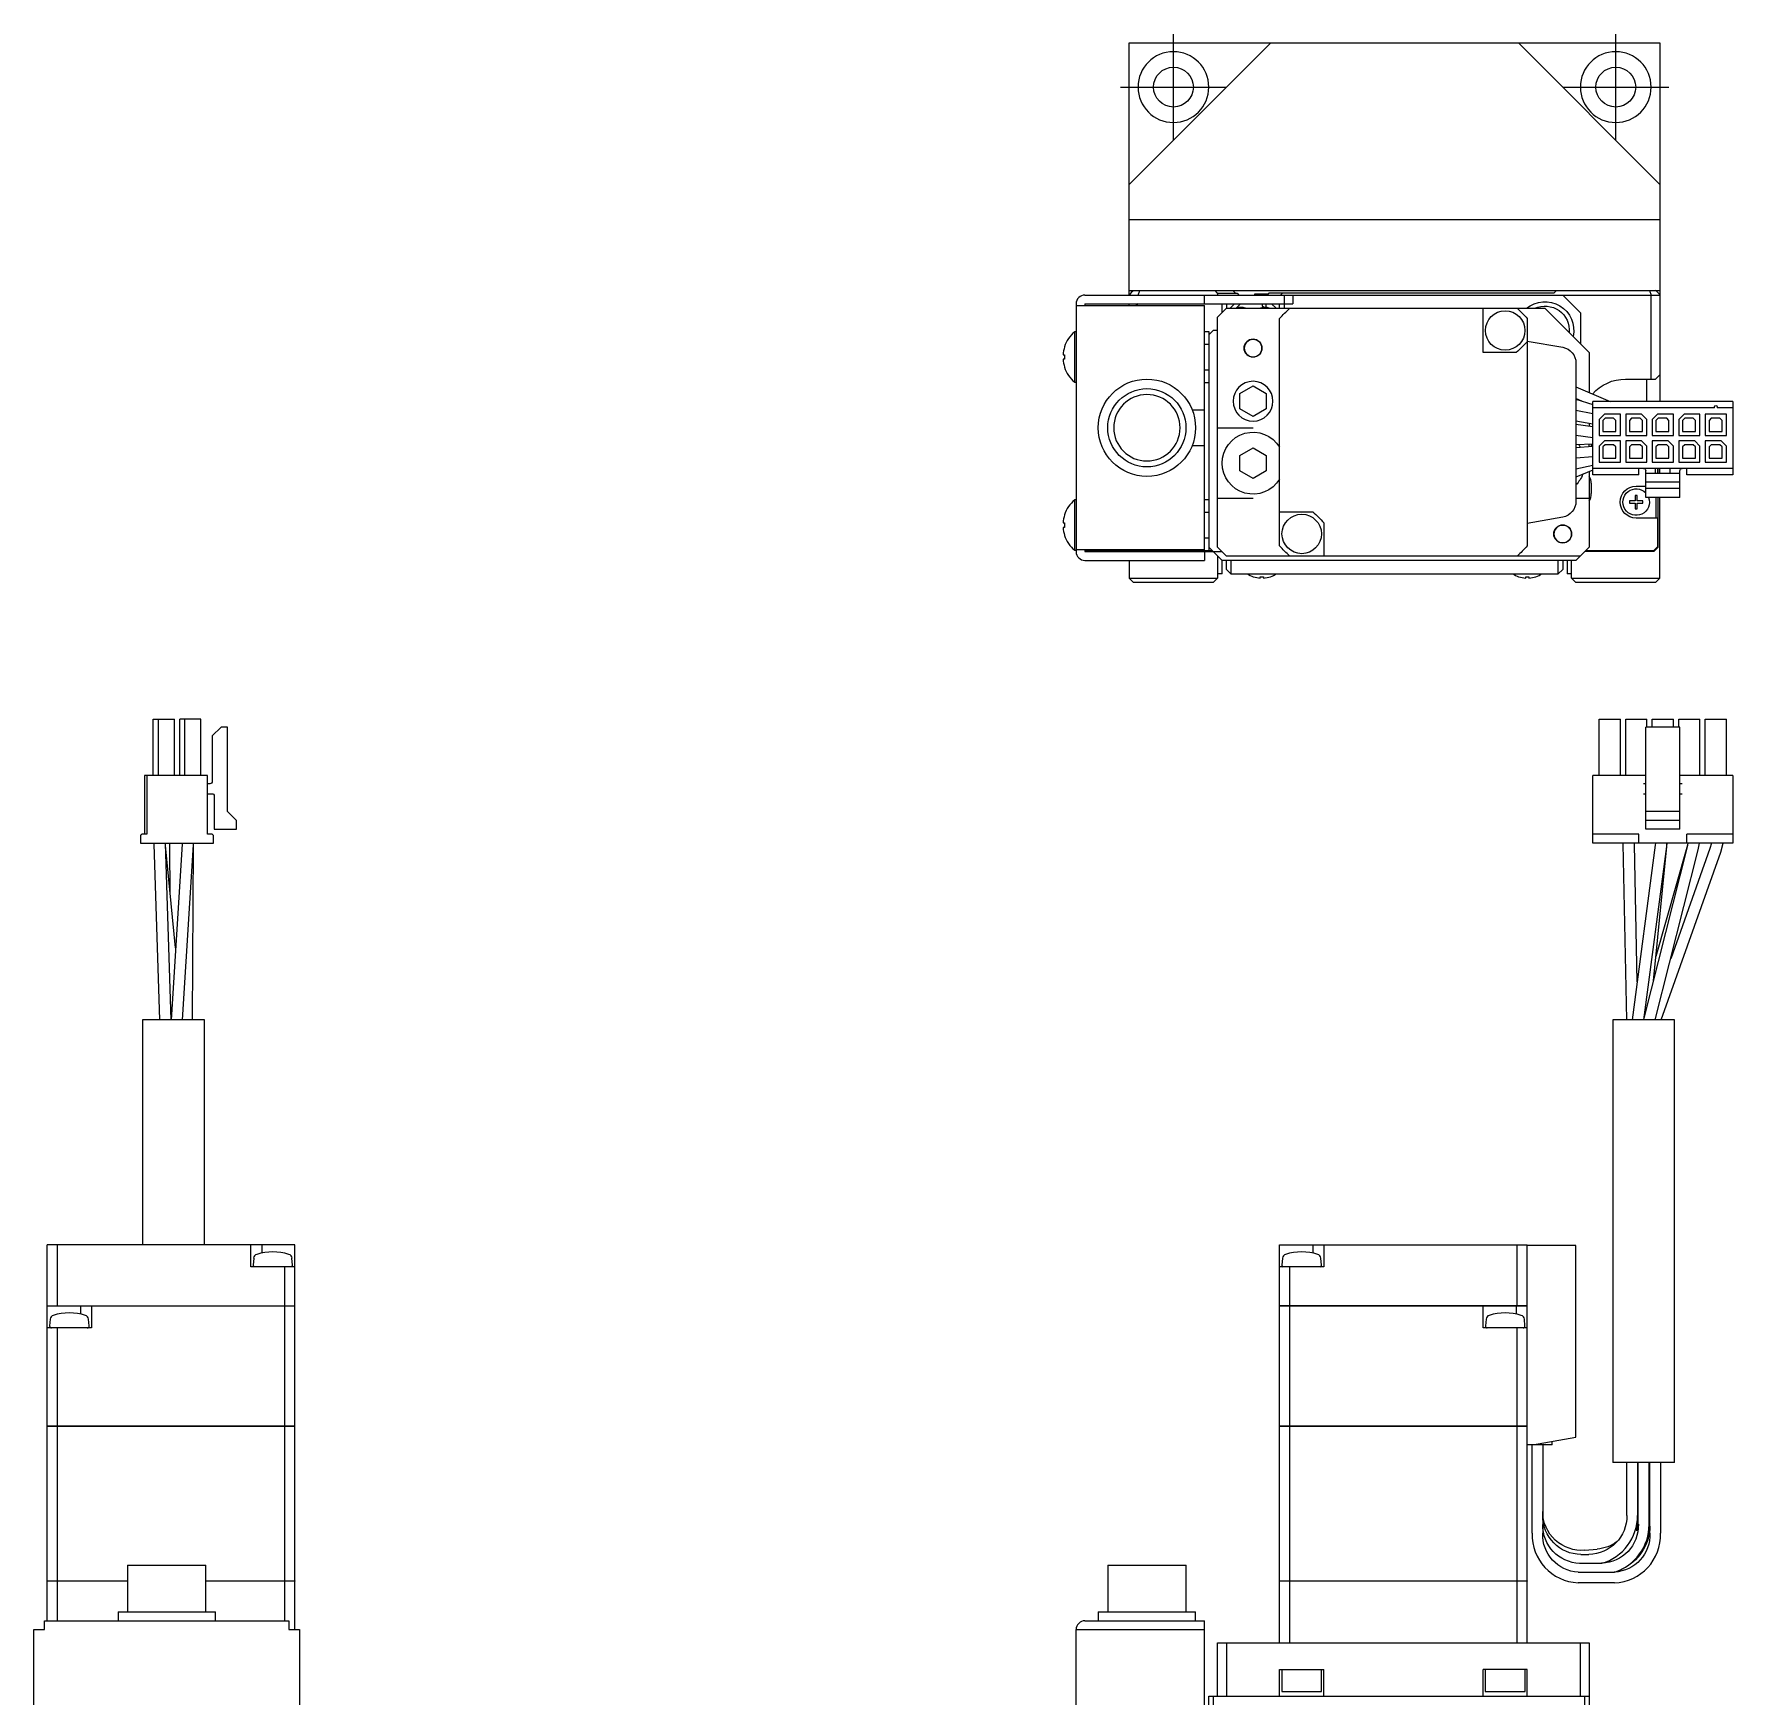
# Model space of a CAD drawing. Extents: x 0 to 504, y -8 to 447.
# Drawn here: x 28.5 to 220.6, y 259.6 to 447.4 of the extents above; entities that cross this region are included whole.
import ezdxf

# ---------------------------------------------------------------- set-up
doc = ezdxf.new("R2010")
doc.units = 0
doc.header["$LTSCALE"] = 0.5
doc.linetypes.add('CENTER', pattern=[50.8, 31.75, -6.35, 6.35, -6.35])
doc.layers.add('MSM_CENTER', color=1, linetype='CENTER')
doc.layers.add('MSM_CONTINUOUS', color=7, linetype='CONTINUOUS')

msp = doc.modelspace()

# ---------------------------------------------------------------- linework, layer by layer
at = {"layer": 'MSM_CENTER'}
for p, q in [((157.3, 435.4), (157.3, 447.4)), ((207.3, 435.4), (207.3, 447.4)), ((151.3, 441.4), (163.3, 441.4)), ((201.3, 441.4), (213.3, 441.4))]:
    msp.add_line(p, q, dxfattribs=at)
at = {"layer": 'MSM_CONTINUOUS'}
for p, q in [((152.3, 430.4), (168.3, 446.4)), ((152.3, 446.4), (212.3, 446.4)), ((152.3, 417.9), (152.3, 446.4)), ((196.3, 446.4), (212.3, 430.4)), ((212.3, 446.4), (212.3, 405.87)), ((212.3, 426.4), (152.3, 426.4)), ((146.3, 416.9), (146.3, 388.9)), ((147.3, 417.9), (212.3, 417.9)), ((147.3, 416.9), (170.8, 416.9)), ((147.3, 416.9), (147.3, 416.7)), ((152.3, 418.4), (212.3, 418.4)), ((152.3, 416.7), (152.3, 416.9)), ((153.3, 416.9), (153.1, 416.7)), ((153.3, 417.9), (153.51, 418.4)), ((160.8, 416.9), (160.8, 417.9)), ((162.3, 418.1), (162, 418.4)), ((162.3, 418.1), (162.3, 417.9)), ((162.3, 418.1), (164.5, 418.1)), ((162.8, 415.9), (162.8, 416.9)), ((163.3, 416.9), (163.3, 416.4)), ((163.7, 416.4), (164.2, 416.9)), ((164, 418.4), (164.3, 418.1)), ((164.87, 416.9), (164.4, 416.4)), ((164.5, 418.1), (164.7, 417.9)), ((164.8, 416.9), (164.8, 416.84)), ((168, 418), (166.45, 418)), ((166.45, 418), (166.45, 417.9)), ((167.8, 416.49), (167.8, 416.9)), ((168.1, 418.1), (167.9, 417.9)), ((200.3, 418.1), (168.1, 418.1)), ((168.4, 416.9), (168.9, 416.4)), ((169.3, 416.4), (169.3, 416.9)), ((169.6, 418.1), (169.4, 417.9)), ((169.6, 418.1), (169.4, 417.9)), ((169.8, 417.9), (169.8, 416.4)), ((170.8, 417.9), (170.8, 416.9)), ((200.3, 418.1), (200.6, 418.4)), ((203.3, 415.9), (201.3, 417.9)), ((211.1, 418.4), (211.3, 417.9)), ((211.3, 408.4), (211.3, 417.9)), ((146.3, 416.7), (160.8, 416.7)), ((160.8, 389.1), (160.8, 416.7)), ((163.3, 416.4), (162.3, 415.4)), ((162.3, 389.4), (162.3, 415.4)), ((163.3, 416.4), (199.3, 416.4)), ((167.39, 416.61), (167.5, 416.5)), ((167.8, 416.5), (167.5, 416.5)), ((167.5, 416.5), (167.5, 416.49)), ((169.3, 389.56), (169.3, 415.25)), ((192.3, 411.4), (192.3, 416.4)), ((197.3, 415.25), (197.3, 389.56)), ((204.3, 411.4), (199.3, 416.4)), ((203.3, 415.9), (203.3, 412.4)), ((146.14, 408.05), (146.14, 413.75)), ((146.3, 413.75), (146.14, 413.75)), ((160.8, 413.79), (161.3, 413.79)), ((161.8, 413.9), (161.3, 413.4)), ((161.3, 413.79), (161.3, 389.02)), ((162.3, 413.9), (161.8, 413.9)), ((144.82, 411.16), (145, 411.16)), ((144.99, 412.06), (145, 412.06)), ((145, 411.16), (145, 410.64)), ((160.8, 412.35), (161.3, 412.35)), ((196.05, 411.4), (192.3, 411.4)), ((197.3, 412.7), (201.32, 412)), ((204.3, 411.4), (204.3, 406.87)), ((145, 410.64), (144.82, 410.64)), ((145, 409.75), (144.99, 409.74)), ((160.8, 409.46), (161.3, 409.46)), ((202.8, 410.22), (202.8, 394.58)), ((146.14, 408.05), (146.3, 408.05)), ((160.8, 408.02), (161.3, 408.02)), ((164.8, 406.77), (166.3, 407.64)), ((166.3, 407.64), (167.8, 406.77)), ((202.8, 407.51), (206.65, 405.87)), ((208.4, 408.4), (211.8, 408.4)), ((210.8, 405.87), (210.8, 408.4)), ((212.3, 408.9), (211.8, 408.4)), ((164.8, 405.04), (164.8, 406.77)), ((167.8, 406.77), (167.8, 405.04)), ((202.8, 406.14), (204.7, 405.53)), ((202.82, 406.2), (203.44, 405.94)), ((220.55, 405.87), (204.7, 405.87)), ((204.7, 397.59), (204.7, 405.87)), ((218.47, 405.16), (218.47, 405.26)), ((218.77, 405.26), (218.77, 405.16)), ((220.55, 405.87), (220.55, 397.59)), ((160.8, 404.9), (159.43, 404.9)), ((166.3, 404.17), (164.8, 405.04)), ((167.8, 405.04), (166.3, 404.17)), ((202.8, 404.88), (204.7, 404.52)), ((204.7, 403.3), (202.8, 403.66)), ((204.3, 403.37), (204.3, 403.06)), ((218.47, 405.16), (204.7, 405.16)), ((206.02, 404.43), (205.42, 403.83)), ((205.42, 403.83), (205.42, 402.03)), ((206.09, 403.98), (205.84, 403.73)), ((205.84, 403.73), (205.84, 402.48)), ((207.82, 404.43), (206.02, 404.43)), ((207.06, 403.98), (206.09, 403.98)), ((207.31, 403.73), (207.06, 403.98)), ((207.31, 402.48), (207.31, 403.73)), ((207.82, 402.03), (207.82, 404.43)), ((208.42, 404.43), (208.42, 402.03)), ((210.22, 404.43), (208.42, 404.43)), ((209.09, 403.98), (208.84, 403.73)), ((208.84, 403.73), (208.84, 402.48)), ((210.06, 403.98), (209.09, 403.98)), ((210.31, 403.73), (210.06, 403.98)), ((210.22, 404.43), (210.82, 403.83)), ((210.31, 402.48), (210.31, 403.73)), ((210.82, 402.03), (210.82, 403.83)), ((212.02, 404.43), (211.42, 403.83)), ((211.42, 403.83), (211.42, 402.03)), ((212.09, 403.98), (211.84, 403.73)), ((211.84, 403.73), (211.84, 402.48)), ((213.82, 404.43), (212.02, 404.43)), ((213.06, 403.98), (212.09, 403.98)), ((213.31, 403.73), (213.06, 403.98)), ((213.31, 402.48), (213.31, 403.73)), ((213.82, 402.03), (213.82, 404.43)), ((215.02, 404.43), (214.42, 403.83)), ((214.42, 403.83), (214.42, 402.03)), ((215.09, 403.98), (214.84, 403.73)), ((214.84, 403.73), (214.84, 402.48)), ((216.82, 404.43), (215.02, 404.43)), ((216.06, 403.98), (215.09, 403.98)), ((216.31, 403.73), (216.06, 403.98)), ((216.31, 402.48), (216.31, 403.73)), ((216.82, 402.03), (216.82, 404.43)), ((219.82, 404.43), (217.42, 404.43)), ((217.42, 404.43), (217.42, 402.03)), ((218.09, 403.98), (217.84, 403.73)), ((217.84, 403.73), (217.84, 402.48)), ((219.06, 403.98), (218.09, 403.98)), ((220.55, 405.16), (218.77, 405.16)), ((219.31, 403.73), (219.06, 403.98)), ((219.31, 402.48), (219.31, 403.73)), ((219.82, 402.03), (219.82, 404.43)), ((162.3, 402.9), (166.3, 402.9)), ((204.7, 403), (202.8, 403.28)), ((202.8, 402.07), (204.7, 401.79)), ((205.42, 402.03), (207.82, 402.03)), ((205.42, 400.83), (206.02, 401.43)), ((205.84, 402.48), (207.31, 402.48)), ((207.82, 401.43), (206.02, 401.43)), ((207.82, 399.03), (207.82, 401.43)), ((208.42, 402.03), (210.82, 402.03)), ((208.42, 401.43), (208.42, 399.03)), ((210.22, 401.43), (208.42, 401.43)), ((208.84, 402.48), (210.31, 402.48)), ((210.82, 400.83), (210.22, 401.43)), ((211.42, 402.03), (213.82, 402.03)), ((211.42, 401.43), (211.42, 399.03)), ((213.22, 401.43), (211.42, 401.43)), ((211.84, 402.48), (213.31, 402.48)), ((213.82, 400.83), (213.22, 401.43)), ((214.42, 402.03), (216.82, 402.03)), ((214.42, 401.43), (214.42, 399.03)), ((216.22, 401.43), (214.42, 401.43)), ((214.84, 402.48), (216.31, 402.48)), ((216.82, 400.83), (216.22, 401.43)), ((217.42, 402.03), (219.82, 402.03)), ((217.42, 401.43), (217.42, 399.03)), ((219.22, 401.43), (217.42, 401.43)), ((217.84, 402.48), (219.31, 402.48)), ((219.82, 400.83), (219.22, 401.43)), ((159.43, 400.9), (160.8, 400.9)), ((164.8, 399.77), (166.3, 400.64)), ((164.8, 398.04), (164.8, 399.77)), ((166.3, 400.64), (167.8, 399.77)), ((167.8, 399.77), (167.8, 398.04)), ((204.7, 401.03), (202.8, 400.99)), ((202.8, 400.67), (204.7, 400.83)), ((204.7, 399.63), (202.8, 399.47)), ((204.3, 400.8), (204.3, 401.03)), ((204.53, 401.03), (204.53, 400.82)), ((205.42, 400.83), (205.42, 399.03)), ((206.09, 400.98), (205.84, 400.73)), ((205.84, 400.73), (205.84, 399.48)), ((205.84, 399.48), (207.31, 399.48)), ((207.06, 400.98), (206.09, 400.98)), ((207.31, 400.73), (207.06, 400.98)), ((207.31, 399.48), (207.31, 400.73)), ((209.09, 400.98), (208.84, 400.73)), ((208.84, 400.73), (208.84, 399.48)), ((208.84, 399.48), (210.31, 399.48)), ((210.06, 400.98), (209.09, 400.98)), ((210.31, 400.73), (210.06, 400.98)), ((210.31, 399.48), (210.31, 400.73)), ((210.82, 399.03), (210.82, 400.83)), ((212.09, 400.98), (211.84, 400.73)), ((211.84, 400.73), (211.84, 399.48)), ((211.84, 399.48), (213.31, 399.48)), ((213.06, 400.98), (212.09, 400.98)), ((213.31, 400.73), (213.06, 400.98)), ((213.31, 399.48), (213.31, 400.73)), ((213.82, 399.03), (213.82, 400.83)), ((215.09, 400.98), (214.84, 400.73)), ((214.84, 400.73), (214.84, 399.48)), ((214.84, 399.48), (216.31, 399.48)), ((216.06, 400.98), (215.09, 400.98)), ((216.31, 400.73), (216.06, 400.98)), ((216.31, 399.48), (216.31, 400.73)), ((216.82, 399.03), (216.82, 400.83)), ((218.09, 400.98), (217.84, 400.73)), ((217.84, 400.73), (217.84, 399.48)), ((217.84, 399.48), (219.31, 399.48)), ((219.06, 400.98), (218.09, 400.98)), ((219.31, 400.73), (219.06, 400.98)), ((219.31, 399.48), (219.31, 400.73)), ((219.82, 399.03), (219.82, 400.83)), ((166.3, 397.17), (164.8, 398.04)), ((167.8, 398.04), (166.3, 397.17)), ((204.7, 398.65), (202.8, 398.24)), ((204.7, 398.11), (202.8, 397.3)), ((204.3, 397.94), (204.3, 389.4)), ((220.55, 398.3), (204.7, 398.3)), ((209.89, 397.59), (204.7, 397.59)), ((205.42, 399.03), (207.82, 399.03)), ((208.42, 399.03), (210.82, 399.03)), ((209.89, 397.59), (209.89, 398.3)), ((210.69, 395.02), (210.69, 398.05)), ((214.55, 397.74), (210.69, 397.74)), ((211.42, 399.03), (213.82, 399.03)), ((211.8, 397.74), (211.8, 398.3)), ((212.05, 397.74), (212.05, 398.3)), ((212.1, 398.05), (212.05, 398.05)), ((212.1, 397.74), (212.1, 398.3)), ((212.3, 397.74), (212.3, 398.3)), ((213.45, 397.74), (213.45, 398.3)), ((214.42, 399.03), (216.82, 399.03)), ((214.55, 395.02), (214.55, 398.05)), ((215.35, 397.59), (215.35, 398.3)), ((220.55, 397.59), (215.35, 397.59)), ((217.42, 399.03), (219.82, 399.03)), ((204.53, 396.64), (204.53, 395.47)), ((209.6, 396.3), (210.69, 396.3)), ((214.55, 396.74), (210.69, 396.74)), ((214.55, 396.04), (210.69, 396.04)), ((146.14, 389.05), (146.14, 394.75)), ((146.3, 394.75), (146.14, 394.75)), ((160.8, 394.79), (161.3, 394.79)), ((166.3, 394.9), (162.3, 394.9)), ((204.3, 394.9), (202.8, 394.9)), ((209.48, 394.63), (208.85, 394.63)), ((208.85, 394.63), (208.85, 394.38)), ((208.85, 394.38), (209.48, 394.38)), ((209.73, 395.25), (209.48, 395.25)), ((209.48, 395.25), (209.48, 394.63)), ((209.48, 394.38), (209.48, 393.75)), ((209.48, 393.75), (209.73, 393.75)), ((209.73, 394.63), (209.73, 395.25)), ((210.35, 394.63), (209.73, 394.63)), ((209.73, 393.75), (209.73, 394.38)), ((209.73, 394.38), (210.35, 394.38)), ((210.35, 394.38), (210.35, 394.63)), ((214.55, 395.02), (210.69, 395.02)), ((211.85, 392.7), (211.85, 395.02)), ((212.1, 389.4), (212.1, 395.02)), ((212.3, 385.9), (212.3, 395.02)), ((144.82, 392.16), (145, 392.16)), ((144.99, 393.06), (145, 393.06)), ((145, 392.16), (145, 391.64)), ((160.8, 393.35), (161.3, 393.35)), ((169.3, 393.4), (173.05, 393.4)), ((174.3, 392.15), (174.3, 388.4)), ((201.32, 392.81), (197.3, 392.1)), ((212.05, 392.7), (209.6, 392.7)), ((212.05, 389.5), (212.05, 392.7)), ((145, 391.64), (144.82, 391.64)), ((145, 390.75), (144.99, 390.74)), ((160.8, 390.46), (161.3, 390.46)), ((146.14, 389.05), (146.3, 389.05)), ((160.8, 389.1), (146.3, 389.1)), ((147.3, 389.1), (147.3, 388.9)), ((147.3, 389.02), (161.3, 389.02)), ((147.3, 388.9), (162.8, 388.9)), ((152.3, 389.02), (152.3, 388.9)), ((153, 388.9), (152.89, 389.02)), ((153.05, 389), (153.04, 389.02)), ((161.7, 389), (153.05, 389)), ((160.8, 388.9), (160.8, 387.9)), ((161.3, 389.4), (162.8, 387.9)), ((162.3, 389.4), (163.3, 388.4)), ((162.3, 388.4), (162.3, 385.9)), ((203.3, 388.4), (163.3, 388.4)), ((202.8, 387.9), (204.3, 389.4)), ((211.6, 388.9), (203.8, 388.9)), ((211.55, 389), (203.9, 389)), ((211.55, 389), (212.05, 389.5)), ((211.6, 388.9), (212.1, 389.4)), ((147.3, 387.9), (160.8, 387.9)), ((152.3, 387.9), (152.3, 385.9)), ((162.8, 386.4), (162.3, 386.4)), ((162.8, 386.4), (162.8, 387.9)), ((202.8, 387.9), (162.8, 387.9)), ((163.3, 386.9), (163.3, 387.9)), ((163.8, 386.4), (163.3, 386.9)), ((163.8, 387.9), (163.8, 386.4)), ((163.8, 386.4), (200.8, 386.4)), ((166.33, 386.07), (166.33, 386.07)), ((167.12, 386.07), (167.48, 386.07)), ((167.12, 385.91), (167.12, 386.07)), ((167.48, 386.07), (167.48, 385.91)), ((168.28, 386.07), (168.28, 386.07)), ((196.33, 386.07), (196.33, 386.07)), ((197.12, 386.07), (197.48, 386.07)), ((197.12, 385.91), (197.12, 386.07)), ((197.48, 386.07), (197.48, 385.91)), ((198.28, 386.07), (198.28, 386.07)), ((200.8, 386.4), (200.8, 387.9)), ((201.3, 386.9), (200.8, 386.4)), ((201.3, 387.9), (201.3, 386.9)), ((201.8, 387.9), (201.8, 386.4)), ((202.3, 386.4), (201.8, 386.4)), ((202.3, 385.9), (202.3, 387.9)), ((152.3, 385.9), (162.3, 385.9)), ((152.8, 385.4), (152.3, 385.9)), ((161.8, 385.4), (152.8, 385.4)), ((161.8, 385.4), (162.3, 385.9)), ((202.3, 385.9), (212.3, 385.9)), ((202.3, 385.9), (202.8, 385.4)), ((211.8, 385.4), (202.8, 385.4)), ((212.3, 385.9), (211.8, 385.4)), ((41.97, 363.62), (41.97, 369.97)), ((41.97, 369.97), (44.37, 369.97)), ((42.57, 363.62), (42.57, 369.97)), ((44.37, 363.62), (44.37, 369.97)), ((44.97, 363.62), (44.97, 369.97)), ((47.37, 369.97), (44.97, 369.97)), ((45.57, 363.62), (45.57, 369.97)), ((47.37, 363.62), (47.37, 369.97)), ((49.66, 369.08), (48.66, 368.08)), ((50.36, 369.08), (49.66, 369.08)), ((50.36, 359.54), (50.36, 369.08)), ((205.42, 369.97), (207.82, 369.97)), ((205.42, 363.62), (205.42, 369.97)), ((207.82, 363.62), (207.82, 369.97)), ((208.42, 363.62), (208.42, 369.97)), ((208.42, 369.97), (210.82, 369.97)), ((210.69, 357.52), (210.69, 369.08)), ((214.55, 369.08), (210.69, 369.08)), ((210.82, 369.08), (210.82, 369.97)), ((211.42, 369.97), (213.82, 369.97)), ((211.42, 369.08), (211.42, 369.97)), ((213.82, 369.08), (213.82, 369.97)), ((214.42, 369.97), (216.82, 369.97)), ((214.42, 369.08), (214.42, 369.97)), ((214.55, 357.52), (214.55, 369.08)), ((216.82, 363.62), (216.82, 369.97)), ((217.42, 363.62), (217.42, 369.97)), ((217.42, 369.97), (219.82, 369.97)), ((219.82, 363.62), (219.82, 369.97)), ((48.66, 368.08), (48.66, 362.95)), ((48.1, 363.62), (40.99, 363.62)), ((40.99, 363.62), (40.99, 356.99)), ((41.24, 363.62), (41.24, 356.99)), ((48.1, 356.99), (48.1, 363.62)), ((204.7, 355.97), (204.7, 363.62)), ((210.69, 363.62), (204.7, 363.62)), ((220.55, 363.62), (214.55, 363.62)), ((220.55, 363.62), (220.55, 355.97)), ((48.38, 362.67), (48.1, 362.67)), ((48.1, 361.52), (48.7, 361.52)), ((48.85, 361.37), (48.85, 357.52)), ((210.69, 362.67), (210.44, 362.67)), ((210.44, 361.52), (210.69, 361.52)), ((214.8, 362.67), (214.55, 362.67)), ((214.55, 361.52), (214.8, 361.52)), ((51.38, 358.52), (50.36, 359.54)), ((214.55, 359.54), (210.69, 359.54)), ((48.85, 357.52), (51.38, 357.52)), ((51.38, 357.52), (51.38, 358.52)), ((214.55, 358.52), (210.69, 358.52)), ((214.55, 357.52), (210.69, 357.52)), ((40.53, 356.69), (40.53, 355.97)), ((40.53, 355.97), (48.81, 355.97)), ((41.24, 356.99), (40.83, 356.99)), ((42.05, 355.97), (42.06, 355.85)), ((42.06, 355.85), (42.7, 335.97)), ((43.35, 355.9), (43.35, 355.97)), ((44, 335.97), (43.35, 355.9)), ((43.38, 355.69), (43.36, 355.97)), ((44.51, 344.12), (43.38, 355.69)), ((43.86, 355.3), (43.85, 355.97)), ((43.89, 350.45), (43.86, 355.3)), ((45.24, 355.85), (44, 335.99)), ((45.24, 355.97), (45.2, 355.19)), ((45.25, 355.97), (45.24, 355.85)), ((45.3, 335.97), (46.54, 355.76)), ((46.4, 335.97), (46.55, 355.64)), ((46.54, 355.76), (46.55, 355.97)), ((46.55, 355.64), (46.55, 355.97)), ((48.51, 356.99), (48.1, 356.99)), ((48.81, 355.97), (48.81, 356.69)), ((209.89, 356.99), (204.7, 356.99)), ((220.55, 355.97), (204.7, 355.97)), ((208.1, 355.97), (208.11, 355.86)), ((208.11, 355.97), (208.11, 355.79)), ((208.11, 355.86), (208.5, 335.97)), ((211.77, 355.73), (209.15, 335.97)), ((209.41, 355.82), (209.41, 355.97)), ((209.72, 340.27), (209.41, 355.82)), ((209.89, 355.97), (209.89, 356.99)), ((210.46, 335.97), (213.06, 355.56)), ((215.37, 355.53), (210.49, 336.19)), ((211.55, 340.39), (213.07, 355.56)), ((211.79, 355.97), (211.77, 355.73)), ((215.34, 355.48), (211.83, 343.15)), ((213.06, 355.56), (213.09, 355.97)), ((213.07, 355.56), (213.1, 355.97)), ((217.95, 355.37), (213.52, 342.9)), ((215.45, 355.97), (215.34, 355.48)), ((220.55, 356.99), (215.35, 356.99)), ((215.35, 355.97), (215.35, 356.99)), ((215.46, 355.97), (215.37, 355.53)), ((216.63, 355.21), (216.77, 355.97)), ((218.12, 355.97), (217.95, 355.36)), ((219.18, 354.94), (219.44, 355.97)), ((219.18, 354.93), (219.44, 355.97)), ((211.77, 335.97), (216.63, 355.21)), ((212.44, 335.97), (219.18, 354.94)), ((47.77, 335.97), (40.77, 335.97)), ((40.77, 335.97), (40.77, 310.57)), ((47.77, 310.57), (47.77, 335.97)), ((213.95, 335.97), (206.95, 335.97)), ((206.95, 335.97), (206.95, 285.97)), ((213.95, 285.97), (213.95, 335.97)), ((30, 303.68), (30, 310.57)), ((58, 310.57), (30, 310.57)), ((31.16, 303.68), (31.16, 310.57)), ((53, 308.07), (53, 310.57)), ((54.25, 310.57), (54.25, 309.63)), ((58, 303.68), (58, 310.57)), ((169.3, 303.68), (169.3, 310.57)), ((169.3, 310.57), (197.3, 310.57)), ((173.05, 310.57), (173.05, 309.63)), ((174.3, 310.57), (174.3, 308.07)), ((196.15, 303.68), (196.15, 310.57)), ((197.3, 272.57), (197.3, 310.57)), ((202.8, 310.47), (197.3, 310.47)), ((202.8, 288.83), (202.8, 310.47)), ((58, 308.07), (53, 308.07)), ((53.34, 309.04), (53.27, 308.28)), ((56.85, 303.68), (56.85, 308.07)), ((57.73, 308.28), (57.66, 309.04)), ((174.3, 308.07), (169.3, 308.07)), ((169.64, 309.04), (169.57, 308.28)), ((170.46, 303.68), (170.46, 308.07)), ((174.04, 308.28), (173.97, 309.04)), ((30, 303.68), (58, 303.68)), ((30, 290.07), (30, 303.67)), ((30, 303.67), (58, 303.67)), ((30.01, 303.67), (30.01, 303.68)), ((31.17, 303.67), (31.17, 303.68)), ((33.75, 303.67), (33.75, 302.74)), ((35, 303.67), (35, 301.17)), ((56.84, 303.67), (56.84, 303.68)), ((56.85, 290.07), (56.85, 303.67)), ((57.99, 303.67), (57.99, 303.68)), ((58, 290.07), (58, 303.67)), ((169.3, 303.68), (197.3, 303.68)), ((169.3, 290.07), (169.3, 303.67)), ((197.3, 303.67), (169.3, 303.67)), ((169.31, 303.67), (169.31, 303.68)), ((170.46, 303.67), (170.46, 303.68)), ((170.46, 290.07), (170.46, 303.67)), ((192.3, 301.17), (192.3, 303.67)), ((196.05, 303.67), (196.05, 302.74)), ((196.15, 303.67), (196.15, 303.68)), ((197.29, 303.67), (197.29, 303.68)), ((30.34, 302.15), (30.27, 301.39)), ((34.73, 301.39), (34.66, 302.15)), ((192.64, 302.15), (192.57, 301.39)), ((197.04, 301.39), (196.97, 302.15)), ((35, 301.17), (30, 301.17)), ((31.16, 290.07), (31.16, 301.17)), ((197.3, 301.17), (192.3, 301.17)), ((196.15, 290.07), (196.15, 301.17)), ((30, 290.07), (58, 290.07)), ((30, 272.57), (30, 290.06)), ((58, 290.06), (30, 290.06)), ((30.01, 290.07), (30.01, 290.06)), ((31.16, 272.57), (31.16, 290.06)), ((31.17, 290.07), (31.17, 290.06)), ((56.84, 290.07), (56.84, 290.06)), ((56.85, 272.57), (56.85, 290.06)), ((57.99, 290.07), (57.99, 290.06)), ((58, 272.57), (58, 290.06)), ((169.3, 290.07), (197.3, 290.07)), ((169.3, 272.57), (169.3, 290.06)), ((197.3, 290.06), (169.3, 290.06)), ((169.31, 290.07), (169.31, 290.06)), ((170.46, 290.07), (170.46, 290.06)), ((170.46, 272.57), (170.46, 290.06)), ((196.15, 290.07), (196.15, 290.06)), ((196.15, 272.57), (196.15, 290.06)), ((197.29, 290.07), (197.29, 290.06)), ((197.9, 287.97), (202.8, 288.83)), ((200.1, 287.97), (200.1, 288.36)), ((200.1, 287.97), (197.3, 287.97)), ((197.85, 277.97), (197.85, 287.97)), ((199.05, 287.97), (199.05, 277.97)), ((213.95, 285.97), (206.95, 285.97)), ((208.55, 279.97), (208.55, 285.97)), ((209.75, 285.97), (209.75, 278.97)), ((209.85, 278.97), (209.85, 285.97)), ((211.05, 285.97), (211.05, 278.97)), ((211.15, 277.97), (211.15, 285.97)), ((212.35, 285.97), (212.35, 277.97)), ((199.05, 280.45), (199.06, 280.21)), ((209.7, 278.26), (209.85, 279.47)), ((209.75, 278.97), (209.7, 278.26)), ((209.7, 278.26), (209.7, 278.23)), ((209.7, 278.23), (209.7, 278.26)), ((203.36, 275.57), (204.24, 275.57)), ((203.82, 276.04), (205.2, 276.17)), ((39.08, 274.37), (47.93, 274.37)), ((39.08, 274.37), (39.08, 269.07)), ((47.93, 269.07), (47.93, 274.37)), ((149.88, 274.37), (158.73, 274.37)), ((149.88, 274.37), (149.88, 269.07)), ((158.73, 269.07), (158.73, 274.37)), ((203.06, 273.57), (207.15, 273.57)), ((203.22, 274.57), (205.69, 274.57)), ((207.15, 273.58), (207.11, 273.57)), ((30, 272.57), (39.08, 272.57)), ((30, 268.07), (30, 272.56)), ((39.08, 272.56), (30, 272.56)), ((30.01, 272.57), (30.01, 272.56)), ((31.16, 268.07), (31.16, 272.56)), ((31.17, 272.57), (31.17, 272.56)), ((47.93, 272.57), (58, 272.57)), ((58, 272.56), (47.93, 272.56)), ((56.84, 272.57), (56.84, 272.56)), ((56.85, 268.07), (56.85, 272.56)), ((57.99, 272.57), (57.99, 272.56)), ((58, 267.07), (58, 272.56)), ((169.3, 272.57), (197.3, 272.57)), ((169.3, 265.57), (169.3, 272.56)), ((197.3, 272.56), (169.3, 272.56)), ((169.31, 272.57), (169.31, 272.56)), ((170.46, 272.57), (170.46, 272.56)), ((170.46, 265.57), (170.46, 272.56)), ((196.15, 272.57), (196.15, 272.56)), ((196.15, 265.57), (196.15, 272.56)), ((197.29, 272.57), (197.29, 272.56)), ((197.3, 265.57), (197.3, 272.56)), ((207.15, 272.37), (203.06, 272.37)), ((38, 269.07), (49, 269.07)), ((38, 269.07), (38, 268.07)), ((49, 268.07), (49, 269.07)), ((148.8, 269.07), (159.8, 269.07)), ((148.8, 269.07), (148.8, 268.07)), ((159.8, 268.07), (159.8, 269.07)), ((28.5, 240.07), (28.5, 267.07)), ((28.5, 267.07), (29.7, 267.07)), ((29.7, 268.07), (57.3, 268.07)), ((29.7, 267.07), (29.7, 268.07)), ((57.3, 268.07), (57.3, 267.07)), ((57.3, 267.07), (58.5, 267.07)), ((58.5, 267.07), (58.5, 189.57)), ((146.3, 240.07), (146.3, 267.07)), ((146.3, 267.07), (160.8, 267.07)), ((147.3, 268.07), (160.8, 268.07)), ((160.8, 239.07), (160.8, 268.07)), ((162.3, 259.57), (162.3, 265.57)), ((162.3, 265.57), (204.3, 265.57)), ((163.3, 265.57), (163.3, 259.57)), ((203.3, 259.57), (203.3, 265.57)), ((204.3, 265.57), (204.3, 235.57)), ((169.3, 262.57), (174.3, 262.57)), ((169.3, 259.57), (169.3, 262.57)), ((169.55, 262.57), (169.55, 260.07)), ((174.05, 260.07), (174.05, 262.57)), ((174.3, 259.57), (174.3, 262.57)), ((197.3, 262.57), (192.3, 262.57)), ((192.3, 259.57), (192.3, 262.57)), ((192.55, 262.57), (192.55, 260.07)), ((197.05, 260.07), (197.05, 262.57)), ((197.3, 259.57), (197.3, 262.57)), ((161.3, 234.57), (161.3, 259.57)), ((161.3, 259.57), (204.3, 259.57)), ((161.8, 259.57), (161.8, 254.57)), ((169.55, 260.07), (174.05, 260.07)), ((192.55, 260.07), (197.05, 260.07)), ((203.8, 254.57), (203.8, 259.57))]:
    msp.add_line(p, q, dxfattribs=at)
at = {"layer": 'MSM_CONTINUOUS', "extrusion": (0, 0, -1)}
for centre, radius in [((-157.3, 441.4), 4), ((-207.3, 441.4), 4), ((-166.3, 411.9), 1), ((-166.3, 405.9), 2.25), ((-154.3, 402.9), 3.75), ((-201.3, 390.9), 1)]:
    msp.add_circle(centre, radius, dxfattribs=at)
at = {"layer": 'MSM_CONTINUOUS'}
for centre, radius in [((157.3, 441.4), 2.25), ((207.3, 441.4), 2.25), ((194.8, 413.9), 2.23), ((166.3, 411.9), 1.01), ((154.3, 402.9), 5.5), ((154.3, 402.9), 4.42), ((171.8, 390.9), 2.23), ((201.3, 390.9), 1.01)]:
    msp.add_circle(centre, radius, dxfattribs=at)
for centre, radius, start, end in [((147.3, 416.9), 1, 90, 180), ((153.8, 416.9), 1.8, 123.5573, 146.251), ((166.15, 416.45), 1.25, 1.132, 21.1002), ((210.8, 416.9), 1.8, 33.5573, 56.4427), ((164.95, 415.25), 1.25, 66.9261, 113.0739), ((167.65, 415.25), 1.25, 66.9261, 113.0739), ((148.5, 410.9), 3.7, 129.6218, 161.7427), ((148.5, 410.9), 3.69, 161.762, 175.9605), ((148.5, 410.9), 3.69, 184.0395, 198.238), ((148.5, 410.9), 3.7, 198.2573, 230.3782), ((203.23, 396.64), 1.3, 0, 34.5882), ((148.5, 391.9), 3.7, 129.6218, 161.7427), ((202.73, 395.47), 1.8, 330.7307, 0), ((148.5, 391.9), 3.69, 161.762, 175.9605), ((148.5, 391.9), 3.69, 184.0395, 198.238), ((148.5, 391.9), 3.7, 198.2573, 230.3782), ((147.3, 388.9), 1, 180, 270), ((167.3, 388.9), 3, 236.4427, 250.9979), ((167.3, 388.9), 2.99, 251.0315, 266.554), ((167.3, 388.9), 2.99, 273.446, 288.9685), ((167.3, 388.9), 3, 289.0021, 303.5573), ((197.3, 388.9), 3, 236.4427, 250.9979), ((197.3, 388.9), 2.99, 251.0315, 266.554), ((197.3, 388.9), 2.99, 273.446, 288.9685), ((197.3, 388.9), 3, 289.0021, 303.5573), ((40.83, 356.69), 0.3, 90, 180), ((48.51, 356.69), 0.3, 360, 90), ((53.83, 309), 0.5, 107.6292, 175), ((55.5, 303.76), 6, 72.3708, 107.6292), ((57.17, 309), 0.5, 5, 72.3708), ((170.14, 309), 0.5, 107.6292, 175), ((171.8, 303.76), 6, 72.3708, 107.6292), ((173.47, 309), 0.5, 5, 72.3708), ((53.47, 308.26), 0.2, 175, 251.8051), ((57.53, 308.26), 0.2, 288.1949, 5), ((169.77, 308.26), 0.2, 175, 251.8051), ((173.84, 308.26), 0.2, 288.1949, 5), ((30.83, 302.11), 0.5, 107.6292, 175), ((32.5, 296.87), 6, 72.3708, 107.6292), ((34.17, 302.11), 0.5, 5, 72.3708), ((193.14, 302.11), 0.5, 107.6292, 175), ((194.8, 296.87), 6, 72.3708, 107.6292), ((196.47, 302.11), 0.5, 5, 72.3708), ((30.47, 301.37), 0.2, 175, 270), ((34.53, 301.37), 0.2, 270, 5), ((192.77, 301.37), 0.2, 175, 270), ((196.84, 301.37), 0.2, 270, 5), ((204.17, 279.94), 5.59, 285.9654, 0.2921), ((205.49, 278.89), 5.57, 287.3809, 0.7723), ((203.26, 277.78), 5.41, 177.9657, 267.8137), ((206.95, 277.77), 5.41, 272.1273, 2.0933), ((147.3, 267.07), 1, 90, 180)]:
    msp.add_arc(centre, radius, start, end, dxfattribs=at)
at = {"layer": 'MSM_CONTINUOUS', "extrusion": (0, 0, -1)}
for centre, radius, start, end in [((-199.3, 413.9), 3.25, 50.2849, 192.0485), ((-199.3, 413.9), 2.75, 65.38, 184.9973), ((-183.3, 402.4), 19, 42.5364, 47.4636), ((-183.3, 402.4), 19, 132.5364, 137.4626), ((-183.26, 425.45), 19, 222.3336, 227.6664), ((-201, 410.22), 1.8, 100, 180), ((-208.4, 403.4), 5, 41.5305, 90), ((-218.62, 405.26), 0.15, 0, 180), ((-166.3, 398.9), 3.5, 211.0027, 148.9973), ((-200.3, 398.9), 3.5, 143.1957, 148.8768), ((-200.3, 398.9), 3.5, 201.4969, 224.4153), ((-210.44, 398.05), 0.25, 90, 180), ((-214.8, 398.05), 0.25, 0, 90), ((-209.6, 394.5), 1.8, 270, 90), ((-209.6, 394.5), 1.5, 159.7843, 136.6077), ((-201, 394.58), 1.8, 180, 260), ((-160.26, 379.36), 19, 132.3336, 137.6664), ((-183.3, 402.4), 19, 312.5374, 317.4636), ((-183.3, 402.4), 19, 222.5374, 227.4626), ((-48.38, 362.95), 0.28, 180, 270), ((-48.7, 361.37), 0.15, 90, 180), ((-203.44, 280.42), 4.39, 265.0821, 0.1308), ((-203.34, 278.85), 4.29, 271.642, 1.5567), ((-203.41, 279.92), 4.36, 270.5892, 0.5857), ((-204.2, 279.93), 4.36, 179.4314, 269.3937), ((-205.57, 278.86), 4.29, 178.4892, 268.3121), ((-205.71, 278.86), 5.45, 181.1091, 246.0046), ((-203.27, 277.78), 4.22, 272.8542, 2.5704), ((-204.82, 280.52), 4.37, 232.9581, 264.9542), ((-206.94, 277.79), 4.22, 177.5064, 267.069)]:
    msp.add_arc(centre, radius, start, end, dxfattribs=at)

doc.saveas('drawing.dxf')
